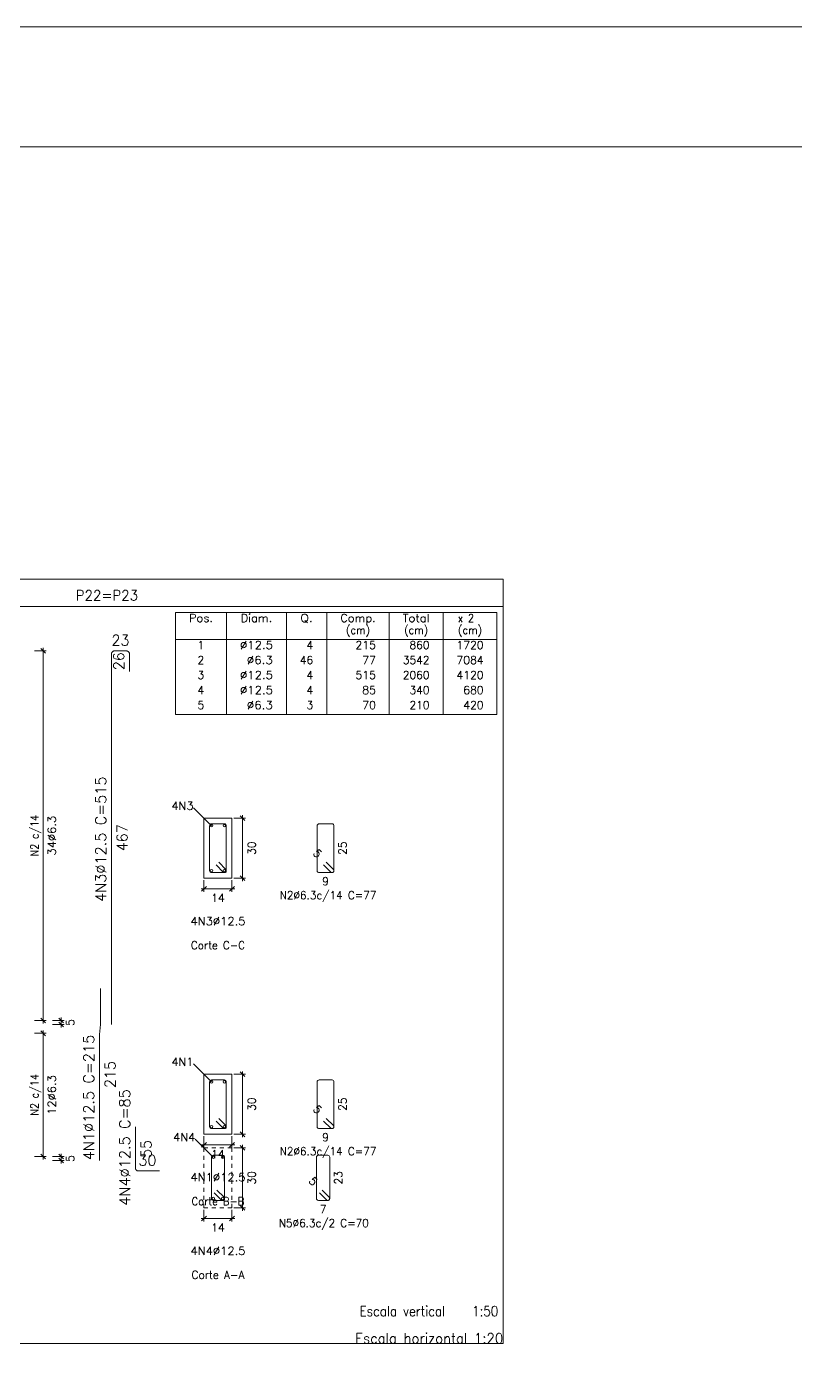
# Model space of a CAD drawing. Header units: millimetres. Extents: x 0 to 84, y 95.3 to 154.7.
# Drawn here: x 19.1 to 38.32, y 121.19 to 154.69 of the extents above; entities that cross this region are included whole.
import ezdxf
from ezdxf.enums import TextEntityAlignment as Align

# ---------------------------------------------------------------- set-up
doc = ezdxf.new("R2010")
doc.units = ezdxf.units.MM
doc.linetypes.add('CYPE_PUNTO', pattern=[0.075, 0, -0.075])
for name, color, linetype, lineweight in [('ARM_LONGITUDINAL_Ø12_5', 51, 'Continuous', 9), ('ARM_TRANSVERSAL_DIMENSOES_DOS_ESTRIBOS', 122, 'Continuous', 0), ('ARM_TRANSVERSAL_REFERENCIA', 106, 'Continuous', 9), ('ARM_TRANSVERSAL_Ø6_3', 32, 'Continuous', 9), ('CORTE_COTAS', 122, 'Continuous', 0), ('CORTE_LINHAS_DA_TABELA_DE_DETALHE', 7, 'Continuous', 9), ('CORTE_LINHAS_DA_TABELA_DE_QUANTITATIVOS', 1, 'Continuous', 9), ('CORTE_TEXTO_DAS_COTAS', 122, 'Continuous', 9), ('CORTE_TEXTO_DAS_ELEVACOES_DOS_PILARES', 133, 'Continuous', 9), ('CORTE_TEXTOS_DA_TABELA_DE_QUANTITATIVOS', 1, 'Continuous', 9), ('CORTE_TITULO_DA_TABELA_DE_DETALHE', 106, 'Continuous', 20), ('PILCP_ARM_LONG_REFERENCIA', 106, 'Continuous', 9), ('PILCPSECC_ARM_LONG_LINHAS_DAS_ETIQUETAS_DAS_POSICOES_DE_ARMADURA_LONGITUDINAL', 106, 'Continuous', 9), ('PILCPSECC_ARM_LONG_REFERENCIA', 106, 'Continuous', 9), ('QUAD_BORDA', 1, 'Continuous', 20), ('QUAD_LIMITES', 2, 'Continuous', 0), ('SECAO_CONCRETO', 1, 'Continuous', 9), ('SECAO_COTAS', 122, 'Continuous', 0), ('SECAO_LINHAS_DE_PROLONGAMENTO_DAS_COTAS', 122, 'CYPE_PUNTO', 0), ('SECAO_TEXTO_DAS_COTAS', 122, 'Continuous', 0)]:
    doc.layers.add(name, color=color, linetype=linetype, lineweight=lineweight)
doc.styles.add('CYPETXT', font='', dxfattribs={"height": 0.2})
doc.styles.get('CYPETXT').set_extended_font_data('romans')

msp = doc.modelspace()

# ---------------------------------------------------------------- linework, layer by layer
at = {"layer": 'ARM_LONGITUDINAL_Ø12_5'}
for points in [[(21.22, 129.752), (21.22, 139.014), (21.22, 139.021), (21.221, 139.027), (21.222, 139.033), (21.224, 139.04), (21.227, 139.046), (21.23, 139.052), (21.233, 139.057), (21.237, 139.062), (21.242, 139.067), (21.246, 139.071), (21.252, 139.075), (21.257, 139.079), (21.263, 139.082), (21.269, 139.085), (21.275, 139.086), (21.282, 139.088), (21.288, 139.089), (21.295, 139.089), (21.595, 139.089), (21.602, 139.089), (21.608, 139.088), (21.615, 139.086), (21.621, 139.085), (21.627, 139.082), (21.633, 139.079), (21.638, 139.075), (21.644, 139.071), (21.649, 139.067), (21.653, 139.062), (21.657, 139.057), (21.66, 139.052), (21.663, 139.046), (21.666, 139.04), (21.668, 139.033), (21.669, 139.027), (21.67, 139.021), (21.67, 139.014), (21.67, 138.577)], [(20.92, 126.352), (20.92, 129.502), (20.92, 129.505), (20.944, 129.752), (20.945, 129.755), (20.945, 130.65)], [(22.42, 126.092), (21.895, 126.092), (21.888, 126.092), (21.882, 126.093), (21.875, 126.094), (21.869, 126.096), (21.863, 126.099), (21.857, 126.102), (21.852, 126.105), (21.846, 126.109), (21.842, 126.114), (21.837, 126.118), (21.833, 126.124), (21.83, 126.129), (21.827, 126.135), (21.824, 126.141), (21.822, 126.147), (21.821, 126.154), (21.82, 126.16), (21.82, 126.167), (21.82, 127.192)]]:
    msp.add_lwpolyline(points, dxfattribs=at)
for centre in [(23.722, 134.721), (24.046, 134.721), (23.722, 133.597), (24.046, 133.597), (23.722, 128.321), (24.046, 128.321), (23.722, 127.197), (24.046, 127.197), (23.766, 126.438), (24.002, 126.438), (23.766, 125.403), (24.002, 125.403)]:
    msp.add_circle(centre, 0.0312, dxfattribs=at)
at = {"layer": 'ARM_TRANSVERSAL_Ø6_3'}
for points in [[(23.836, 133.74), (24.013, 133.564), (24.023, 133.556), (24.034, 133.552), (24.046, 133.55), (24.057, 133.551), (24.066, 133.555), (24.075, 133.56), (24.083, 133.568), (24.088, 133.577), (24.092, 133.586), (24.093, 133.597), (24.093, 134.721), (24.089, 134.739), (24.079, 134.755), (24.064, 134.765), (24.046, 134.768), (23.722, 134.768), (23.704, 134.765), (23.688, 134.755), (23.678, 134.739), (23.675, 134.721), (23.675, 133.597), (23.678, 133.579), (23.688, 133.564), (23.704, 133.554), (23.722, 133.55), (24.046, 133.55), (24.055, 133.551), (24.064, 133.554), (24.072, 133.558), (24.079, 133.564), (24.085, 133.571), (24.089, 133.579), (24.092, 133.588), (24.093, 133.597), (24.092, 133.606), (24.089, 133.615), (24.085, 133.623), (24.079, 133.63), (23.903, 133.807)], [(26.527, 133.74), (26.704, 133.564), (26.714, 133.556), (26.725, 133.552), (26.737, 133.55), (26.748, 133.551), (26.758, 133.555), (26.766, 133.56), (26.774, 133.568), (26.779, 133.577), (26.783, 133.586), (26.784, 133.597), (26.784, 134.721), (26.781, 134.739), (26.77, 134.755), (26.755, 134.765), (26.737, 134.768), (26.413, 134.768), (26.395, 134.765), (26.379, 134.755), (26.369, 134.739), (26.366, 134.721), (26.366, 133.597), (26.369, 133.579), (26.379, 133.564), (26.395, 133.554), (26.413, 133.55), (26.737, 133.55), (26.746, 133.551), (26.755, 133.554), (26.763, 133.558), (26.77, 133.564), (26.776, 133.571), (26.781, 133.579), (26.783, 133.588), (26.784, 133.597), (26.783, 133.606), (26.781, 133.615), (26.776, 133.623), (26.77, 133.63), (26.594, 133.807)], [(23.836, 127.34), (24.013, 127.164), (24.023, 127.156), (24.034, 127.152), (24.046, 127.15), (24.057, 127.151), (24.066, 127.155), (24.075, 127.16), (24.083, 127.168), (24.088, 127.177), (24.092, 127.186), (24.093, 127.197), (24.093, 128.321), (24.089, 128.339), (24.079, 128.355), (24.064, 128.365), (24.046, 128.368), (23.722, 128.368), (23.704, 128.365), (23.688, 128.355), (23.678, 128.339), (23.675, 128.321), (23.675, 127.197), (23.678, 127.179), (23.688, 127.164), (23.704, 127.154), (23.722, 127.15), (24.046, 127.15), (24.055, 127.151), (24.064, 127.154), (24.072, 127.158), (24.079, 127.164), (24.085, 127.171), (24.089, 127.179), (24.092, 127.188), (24.093, 127.197), (24.092, 127.206), (24.089, 127.215), (24.085, 127.223), (24.079, 127.23), (23.903, 127.407)], [(26.527, 127.34), (26.704, 127.164), (26.714, 127.156), (26.725, 127.152), (26.737, 127.15), (26.748, 127.151), (26.757, 127.155), (26.766, 127.16), (26.774, 127.168), (26.779, 127.177), (26.783, 127.186), (26.784, 127.197), (26.784, 128.321), (26.781, 128.339), (26.77, 128.355), (26.755, 128.365), (26.737, 128.368), (26.413, 128.368), (26.395, 128.365), (26.379, 128.355), (26.369, 128.339), (26.366, 128.321), (26.366, 127.197), (26.369, 127.179), (26.379, 127.164), (26.395, 127.154), (26.413, 127.15), (26.737, 127.15), (26.746, 127.151), (26.755, 127.154), (26.763, 127.158), (26.77, 127.164), (26.776, 127.171), (26.781, 127.179), (26.783, 127.188), (26.784, 127.197), (26.783, 127.206), (26.781, 127.215), (26.776, 127.223), (26.77, 127.23), (26.594, 127.407)], [(23.792, 125.546), (23.968, 125.369), (23.978, 125.362), (23.989, 125.357), (24.002, 125.356), (24.012, 125.357), (24.022, 125.36), (24.031, 125.366), (24.038, 125.373), (24.044, 125.382), (24.047, 125.392), (24.049, 125.403), (24.049, 126.438), (24.045, 126.456), (24.035, 126.471), (24.02, 126.482), (24.002, 126.485), (23.766, 126.485), (23.748, 126.482), (23.733, 126.471), (23.723, 126.456), (23.719, 126.438), (23.719, 125.403), (23.723, 125.385), (23.733, 125.369), (23.748, 125.359), (23.766, 125.356), (24.002, 125.356), (24.011, 125.356), (24.02, 125.359), (24.028, 125.363), (24.035, 125.369), (24.041, 125.376), (24.045, 125.385), (24.048, 125.393), (24.049, 125.403), (24.048, 125.412), (24.045, 125.42), (24.041, 125.429), (24.035, 125.436), (23.858, 125.613)], [(26.421, 125.546), (26.598, 125.369), (26.607, 125.362), (26.619, 125.357), (26.631, 125.356), (26.641, 125.357), (26.651, 125.36), (26.66, 125.366), (26.668, 125.373), (26.673, 125.382), (26.677, 125.392), (26.678, 125.403), (26.678, 126.438), (26.674, 126.456), (26.664, 126.471), (26.649, 126.482), (26.631, 126.485), (26.395, 126.485), (26.377, 126.482), (26.362, 126.471), (26.352, 126.456), (26.348, 126.438), (26.348, 125.403), (26.352, 125.385), (26.362, 125.369), (26.377, 125.359), (26.395, 125.356), (26.631, 125.356), (26.64, 125.356), (26.649, 125.359), (26.657, 125.363), (26.664, 125.369), (26.67, 125.376), (26.674, 125.385), (26.677, 125.393), (26.678, 125.403), (26.677, 125.412), (26.674, 125.42), (26.67, 125.429), (26.664, 125.436), (26.487, 125.613)]]:
    msp.add_lwpolyline(points, dxfattribs=at)
at = {"layer": 'CORTE_COTAS'}
for p, q in [((19.296, 139.092), (19.584, 139.092)), ((19.572, 139.032), (19.452, 139.152)), ((19.512, 139.092), (19.512, 139.164)), ((19.512, 129.852), (19.512, 139.092)), ((19.296, 129.852), (19.584, 129.852)), ((19.572, 129.792), (19.452, 129.912)), ((19.512, 129.78), (19.512, 129.852)), ((19.746, 129.852), (20.034, 129.852)), ((19.746, 129.752), (20.034, 129.752)), ((20.022, 129.792), (19.902, 129.912)), ((20.022, 129.692), (19.902, 129.812)), ((19.962, 129.852), (19.962, 129.924)), ((19.962, 129.752), (19.962, 129.852)), ((19.962, 129.68), (19.962, 129.752)), ((19.296, 129.532), (19.584, 129.532)), ((19.572, 129.472), (19.452, 129.592)), ((19.512, 129.532), (19.512, 129.604)), ((19.512, 126.452), (19.512, 129.532)), ((19.296, 126.452), (19.584, 126.452)), ((19.572, 126.392), (19.452, 126.512)), ((19.512, 126.38), (19.512, 126.452)), ((19.746, 126.452), (20.034, 126.452)), ((19.746, 126.352), (20.034, 126.352)), ((20.022, 126.392), (19.902, 126.512)), ((20.022, 126.292), (19.902, 126.412)), ((19.962, 126.452), (19.962, 126.524)), ((19.962, 126.352), (19.962, 126.452)), ((19.962, 126.28), (19.962, 126.352))]:
    msp.add_line(p, q, dxfattribs=at)
at = {"layer": 'CORTE_LINHAS_DA_TABELA_DE_DETALHE'}
for p, q in [((11.206, 140.882), (31.016, 140.882)), ((31.016, 140.882), (31.016, 121.782)), ((11.206, 140.202), (31.016, 140.202)), ((11.206, 121.782), (31.016, 121.782))]:
    msp.add_line(p, q, dxfattribs=at)
at = {"layer": 'CORTE_LINHAS_DA_TABELA_DE_QUANTITATIVOS'}
for p, q in [((22.82, 140.052), (30.861, 140.052)), ((22.82, 140.052), (22.82, 137.501)), ((24.097, 140.052), (24.097, 137.501)), ((25.594, 140.052), (25.594, 137.501)), ((26.605, 140.052), (26.605, 137.501)), ((28.168, 140.052), (28.168, 137.501)), ((29.514, 140.052), (29.514, 137.501)), ((30.861, 140.052), (30.861, 137.501)), ((22.82, 139.376), (30.861, 139.376)), ((22.82, 137.501), (30.861, 137.501))]:
    msp.add_line(p, q, dxfattribs=at)
at = {"layer": 'PILCPSECC_ARM_LONG_LINHAS_DAS_ETIQUETAS_DAS_POSICOES_DE_ARMADURA_LONGITUDINAL'}
for points in [[(23.722, 134.721), (23.272, 135.171)], [(23.722, 128.321), (23.272, 128.771)], [(23.766, 126.438), (23.316, 126.888)]]:
    msp.add_lwpolyline(points, dxfattribs=at)
at = {"layer": 'QUAD_BORDA'}
msp.add_lwpolyline([(3, 98.289), (81, 98.289), (81, 151.689), (3, 151.689), (3, 98.289)], close=True, dxfattribs=at)
at = {"layer": 'QUAD_LIMITES'}
msp.add_lwpolyline([(0, 95.289), (84, 95.289), (84, 154.689), (0, 154.689), (0, 95.289)], close=True, dxfattribs=at)
at = {"layer": 'SECAO_CONCRETO'}
for points in [[(23.534, 133.409), (24.234, 133.409), (24.234, 134.909), (23.534, 134.909), (23.534, 133.409)], [(23.534, 127.009), (24.234, 127.009), (24.234, 128.509), (23.534, 128.509), (23.534, 127.009)]]:
    msp.add_lwpolyline(points, close=True, dxfattribs=at)
at = {"layer": 'SECAO_CONCRETO', "linetype": 'CYPE_PUNTO'}
msp.add_lwpolyline([(23.534, 125.17), (24.234, 125.17), (24.234, 126.67), (23.534, 126.67), (23.534, 125.17)], close=True, dxfattribs=at)
at = {"layer": 'SECAO_COTAS'}
for p, q in [((24.284, 134.909), (24.572, 134.909)), ((24.56, 134.849), (24.44, 134.969)), ((24.5, 134.909), (24.5, 134.981)), ((24.5, 133.409), (24.5, 134.909)), ((23.534, 133.359), (23.534, 133.071)), ((24.234, 133.359), (24.234, 133.071)), ((24.284, 133.409), (24.572, 133.409)), ((24.56, 133.349), (24.44, 133.469)), ((24.5, 133.337), (24.5, 133.409)), ((23.462, 133.143), (23.534, 133.143)), ((23.474, 133.083), (23.594, 133.203)), ((23.534, 133.143), (24.234, 133.143)), ((24.174, 133.083), (24.294, 133.203)), ((24.234, 133.143), (24.306, 133.143)), ((24.284, 128.509), (24.572, 128.509)), ((24.56, 128.449), (24.44, 128.569)), ((24.5, 128.509), (24.5, 128.581)), ((24.5, 127.009), (24.5, 128.509)), ((24.284, 127.009), (24.572, 127.009)), ((24.56, 126.949), (24.44, 127.069)), ((24.5, 126.937), (24.5, 127.009)), ((23.462, 126.743), (23.534, 126.743)), ((23.474, 126.683), (23.594, 126.803)), ((23.534, 126.959), (23.534, 126.671)), ((23.534, 126.743), (24.234, 126.743)), ((24.174, 126.683), (24.294, 126.803)), ((24.234, 126.959), (24.234, 126.671)), ((24.234, 126.743), (24.306, 126.743)), ((24.284, 126.67), (24.572, 126.67)), ((24.56, 126.61), (24.44, 126.73)), ((24.5, 126.67), (24.5, 126.742)), ((24.5, 125.17), (24.5, 126.67)), ((23.474, 124.844), (23.594, 124.964)), ((23.534, 125.12), (23.534, 124.832)), ((24.174, 124.844), (24.294, 124.964)), ((24.234, 125.12), (24.234, 124.832)), ((24.284, 125.17), (24.572, 125.17)), ((24.56, 125.11), (24.44, 125.23)), ((24.5, 125.098), (24.5, 125.17)), ((23.462, 124.904), (23.534, 124.904)), ((23.534, 124.904), (24.234, 124.904)), ((24.234, 124.904), (24.306, 124.904))]:
    msp.add_line(p, q, dxfattribs=at)
at = {"layer": 'SECAO_LINHAS_DE_PROLONGAMENTO_DAS_COTAS'}
for p, q in [((24.234, 134.909), (24.234, 134.909)), ((23.534, 133.409), (23.534, 133.409)), ((24.234, 133.409), (24.234, 133.409)), ((24.234, 133.409), (24.234, 133.409)), ((24.234, 128.509), (24.234, 128.509)), ((23.534, 127.009), (23.534, 127.009)), ((24.234, 127.009), (24.234, 127.009)), ((24.234, 127.009), (24.234, 127.009)), ((24.234, 126.67), (24.234, 126.67)), ((23.534, 125.17), (23.534, 125.17)), ((24.234, 125.17), (24.234, 125.17)), ((24.234, 125.17), (24.234, 125.17))]:
    msp.add_line(p, q, dxfattribs=at)

# ---------------------------------------------------------------- texts
at = {"layer": 'ARM_TRANSVERSAL_DIMENSOES_DOS_ESTRIBOS', "style": 'CYPETXT', "width": 0.872274}
for s, rotation, p, p2 in [('5', 315, (26.245, 134.019), (26.363, 133.9)), ('25', 90, (27.1, 133.991), (27.1, 134.327)), ('5', 315, (26.245, 127.619), (26.363, 127.5)), ('25', 90, (27.1, 127.591), (27.1, 127.927)), ('23', 90, (26.994, 125.752), (26.994, 126.088)), ('5', 315, (26.138, 125.824), (26.257, 125.705))]:
    msp.add_text(s, height=0.2, rotation=rotation, dxfattribs=at).set_placement(p, p2, align=Align.FIT)
for s, p, p2 in [('9', (26.491, 133.234), (26.659, 133.234)), ('9', (26.491, 126.834), (26.659, 126.834)), ('7', (26.429, 125.04), (26.597, 125.04))]:
    msp.add_text(s, height=0.2, dxfattribs=at).set_placement(p, p2, align=Align.FIT)
at = {"layer": 'ARM_TRANSVERSAL_REFERENCIA', "style": 'CYPETXT'}
for s, width, p, p2 in [('N2%%c6.3c/14 C=77', 0.820885, (25.428, 132.884), (27.846, 132.884)), ('N2%%c6.3c/14 C=77', 0.820885, (25.428, 126.484), (27.846, 126.484)), ('N5%%c6.3c/2 C=70', 0.81729, (25.406, 124.69), (27.656, 124.69))]:
    msp.add_text(s, height=0.2, dxfattribs=dict(at, width=width)).set_placement(p, p2, align=Align.FIT)
at = {"layer": 'CORTE_TEXTO_DAS_COTAS', "style": 'CYPETXT'}
for s, width, p, p2 in [('N2 c/14', 0.754141, (19.397, 133.953), (19.397, 134.991)), ('34%%c6.3', 0.916327, (19.827, 133.977), (19.827, 134.967)), ('5', 0.872274, (20.29, 129.718), (20.29, 129.886)), ('N2 c/14', 0.754141, (19.397, 127.473), (19.397, 128.511)), ('12%%c6.3', 0.916327, (19.827, 127.497), (19.827, 128.487)), ('5', 0.872274, (20.29, 126.318), (20.29, 126.486))]:
    msp.add_text(s, height=0.2, rotation=90, dxfattribs=dict(at, width=width)).set_placement(p, p2, align=Align.FIT)
at = {"layer": 'CORTE_TEXTO_DAS_ELEVACOES_DOS_PILARES', "style": 'CYPETXT'}
for s, width, p, p2 in [('Corte C-C', 0.762109, (23.209, 131.635), (24.559, 131.635)), ('Corte B-B', 0.745173, (23.224, 125.235), (24.544, 125.235)), ('Corte A-A', 0.805173, (23.224, 123.396), (24.544, 123.396))]:
    msp.add_text(s, height=0.2, dxfattribs=dict(at, width=width)).set_placement(p, p2, align=Align.FIT)
at = {"layer": 'CORTE_TEXTOS_DA_TABELA_DE_QUANTITATIVOS', "style": 'CYPETXT'}
for s, width, p, p2 in [('Pos.', 0.929925, (23.157, 139.812), (23.76, 139.812)), ('Diam.', 0.924147, (24.453, 139.812), (25.239, 139.812)), ('Q.', 1.025428, (25.941, 139.812), (26.258, 139.812)), ('Comp.', 0.895192, (26.943, 139.812), (27.83, 139.812)), ('(cm)', 0.818699, (27.086, 139.512), (27.686, 139.512)), ('Total', 0.935327, (28.505, 139.812), (29.177, 139.812)), ('(cm)', 0.818699, (28.541, 139.512), (29.141, 139.512)), ('x 2', 0.713511, (29.888, 139.812), (30.287, 139.812)), ('(cm)', 0.818699, (29.888, 139.512), (30.488, 139.512)), ('1', 0.871952, (23.374, 139.137), (23.542, 139.137)), ('%%c12.5', 0.925543, (24.435, 139.137), (25.257, 139.137)), ('4', 0.871952, (26.1, 139.137), (26.267, 139.137)), ('215', 0.871952, (27.326, 139.137), (27.83, 139.137)), ('860', 0.871952, (28.673, 139.137), (29.177, 139.137)), ('1720', 0.871952, (29.852, 139.137), (30.524, 139.137)), ('2', 0.871952, (23.374, 138.762), (23.542, 138.762)), ('%%c6.3', 0.940389, (24.603, 138.762), (25.257, 138.762)), ('46', 0.871952, (25.932, 138.762), (26.268, 138.762)), ('77', 0.871952, (27.494, 138.762), (27.83, 138.762)), ('3542', 0.871952, (28.505, 138.762), (29.177, 138.762)), ('7084', 0.871952, (29.852, 138.762), (30.524, 138.762)), ('3', 0.871952, (23.374, 138.387), (23.542, 138.387)), ('%%c12.5', 0.925543, (24.435, 138.387), (25.257, 138.387)), ('4', 0.871952, (26.1, 138.387), (26.267, 138.387)), ('515', 0.871952, (27.326, 138.387), (27.83, 138.387)), ('2060', 0.871952, (28.505, 138.387), (29.177, 138.387)), ('4120', 0.871952, (29.852, 138.387), (30.524, 138.387)), ('4', 0.871952, (23.374, 138.012), (23.542, 138.012)), ('%%c12.5', 0.925543, (24.435, 138.012), (25.257, 138.012)), ('4', 0.871952, (26.1, 138.012), (26.267, 138.012)), ('85', 0.871952, (27.494, 138.012), (27.83, 138.012)), ('340', 0.871952, (28.673, 138.012), (29.177, 138.012)), ('680', 0.871952, (30.02, 138.012), (30.524, 138.012)), ('5', 0.871952, (23.374, 137.637), (23.542, 137.637)), ('%%c6.3', 0.940389, (24.603, 137.637), (25.257, 137.637)), ('3', 0.871952, (26.1, 137.637), (26.267, 137.637)), ('70', 0.871952, (27.494, 137.637), (27.83, 137.637)), ('210', 0.871952, (28.673, 137.637), (29.177, 137.637)), ('420', 0.871952, (30.02, 137.637), (30.524, 137.637))]:
    msp.add_text(s, height=0.2, dxfattribs=dict(at, width=width)).set_placement(p, p2, align=Align.FIT)
at = {"layer": 'CORTE_TITULO_DA_TABELA_DE_DETALHE', "style": 'CYPETXT'}
for s, height, width, p, p2 in [('P22=P23', 0.2533, 0.865237, (20.326, 140.352), (21.886, 140.352)), ('Escala vertical   1:50', 0.25333, 0.773409, (27.426, 122.462), (30.895, 122.462)), ('Escala horizontal 1:20', 0.25333, 0.827445, (27.316, 121.782), (31.017, 121.782))]:
    msp.add_text(s, height=height, dxfattribs=dict(at, width=width)).set_placement(p, p2, align=Align.FIT)
at = {"layer": 'PILCP_ARM_LONG_REFERENCIA', "style": 'CYPETXT', "width": 0.872274}
for s, p, p2 in [('23', (21.221, 139.222), (21.669, 139.222)), ('30', (21.896, 126.225), (22.344, 126.225))]:
    msp.add_text(s, height=0.2667, dxfattribs=at).set_placement(p, p2, align=Align.FIT)
at = {"layer": 'PILCP_ARM_LONG_REFERENCIA', "style": 'CYPETXT'}
for s, height, width, p, p2 in [('26', 0.2667, 0.872274, (21.537, 138.609), (21.537, 139.057)), ('4N3%%c12.5 C=515', 0.26667, 0.854341, (21.086, 132.815), (21.086, 135.951)), ('467', 0.2667, 0.872274, (21.62, 134.084), (21.62, 134.756)), ('4N1%%c12.5 C=215', 0.26667, 0.854341, (20.786, 126.359), (20.786, 129.495)), ('215', 0.2667, 0.872274, (21.32, 128.165), (21.32, 128.837)), ('4N4%%c12.5 C=85', 0.26667, 0.852992, (21.686, 125.223), (21.686, 128.135)), ('55', 0.2667, 0.872274, (22.22, 126.418), (22.22, 126.866))]:
    msp.add_text(s, height=height, rotation=90, dxfattribs=dict(at, width=width)).set_placement(p, p2, align=Align.FIT)
at = {"layer": 'PILCPSECC_ARM_LONG_REFERENCIA', "style": 'CYPETXT'}
for s, width, p, p2 in [('4N3', 0.925243, (22.72, 135.121), (23.272, 135.121)), ('4N3%%c12.5', 0.925627, (23.197, 132.235), (24.571, 132.235)), ('4N1', 0.925243, (22.72, 128.721), (23.272, 128.721)), ('4N4', 0.925243, (22.764, 126.838), (23.316, 126.838)), ('4N1%%c12.5', 0.925627, (23.197, 125.835), (24.571, 125.835)), ('4N4%%c12.5', 0.925627, (23.197, 123.996), (24.571, 123.996))]:
    msp.add_text(s, height=0.2, dxfattribs=dict(at, width=width)).set_placement(p, p2, align=Align.FIT)
at = {"layer": 'SECAO_TEXTO_DAS_COTAS', "style": 'CYPETXT', "width": 0.872274}
for p, p2 in [((24.828, 133.991), (24.828, 134.327)), ((24.828, 127.591), (24.828, 127.927)), ((24.828, 125.752), (24.828, 126.088))]:
    msp.add_text('30', height=0.2, rotation=90, dxfattribs=at).set_placement(p, p2, align=Align.FIT)
for p, p2 in [((23.716, 132.815), (24.052, 132.815)), ((23.716, 126.415), (24.052, 126.415)), ((23.716, 124.576), (24.052, 124.576))]:
    msp.add_text('14', height=0.2, dxfattribs=at).set_placement(p, p2, align=Align.FIT)

doc.saveas('drawing.dxf')
